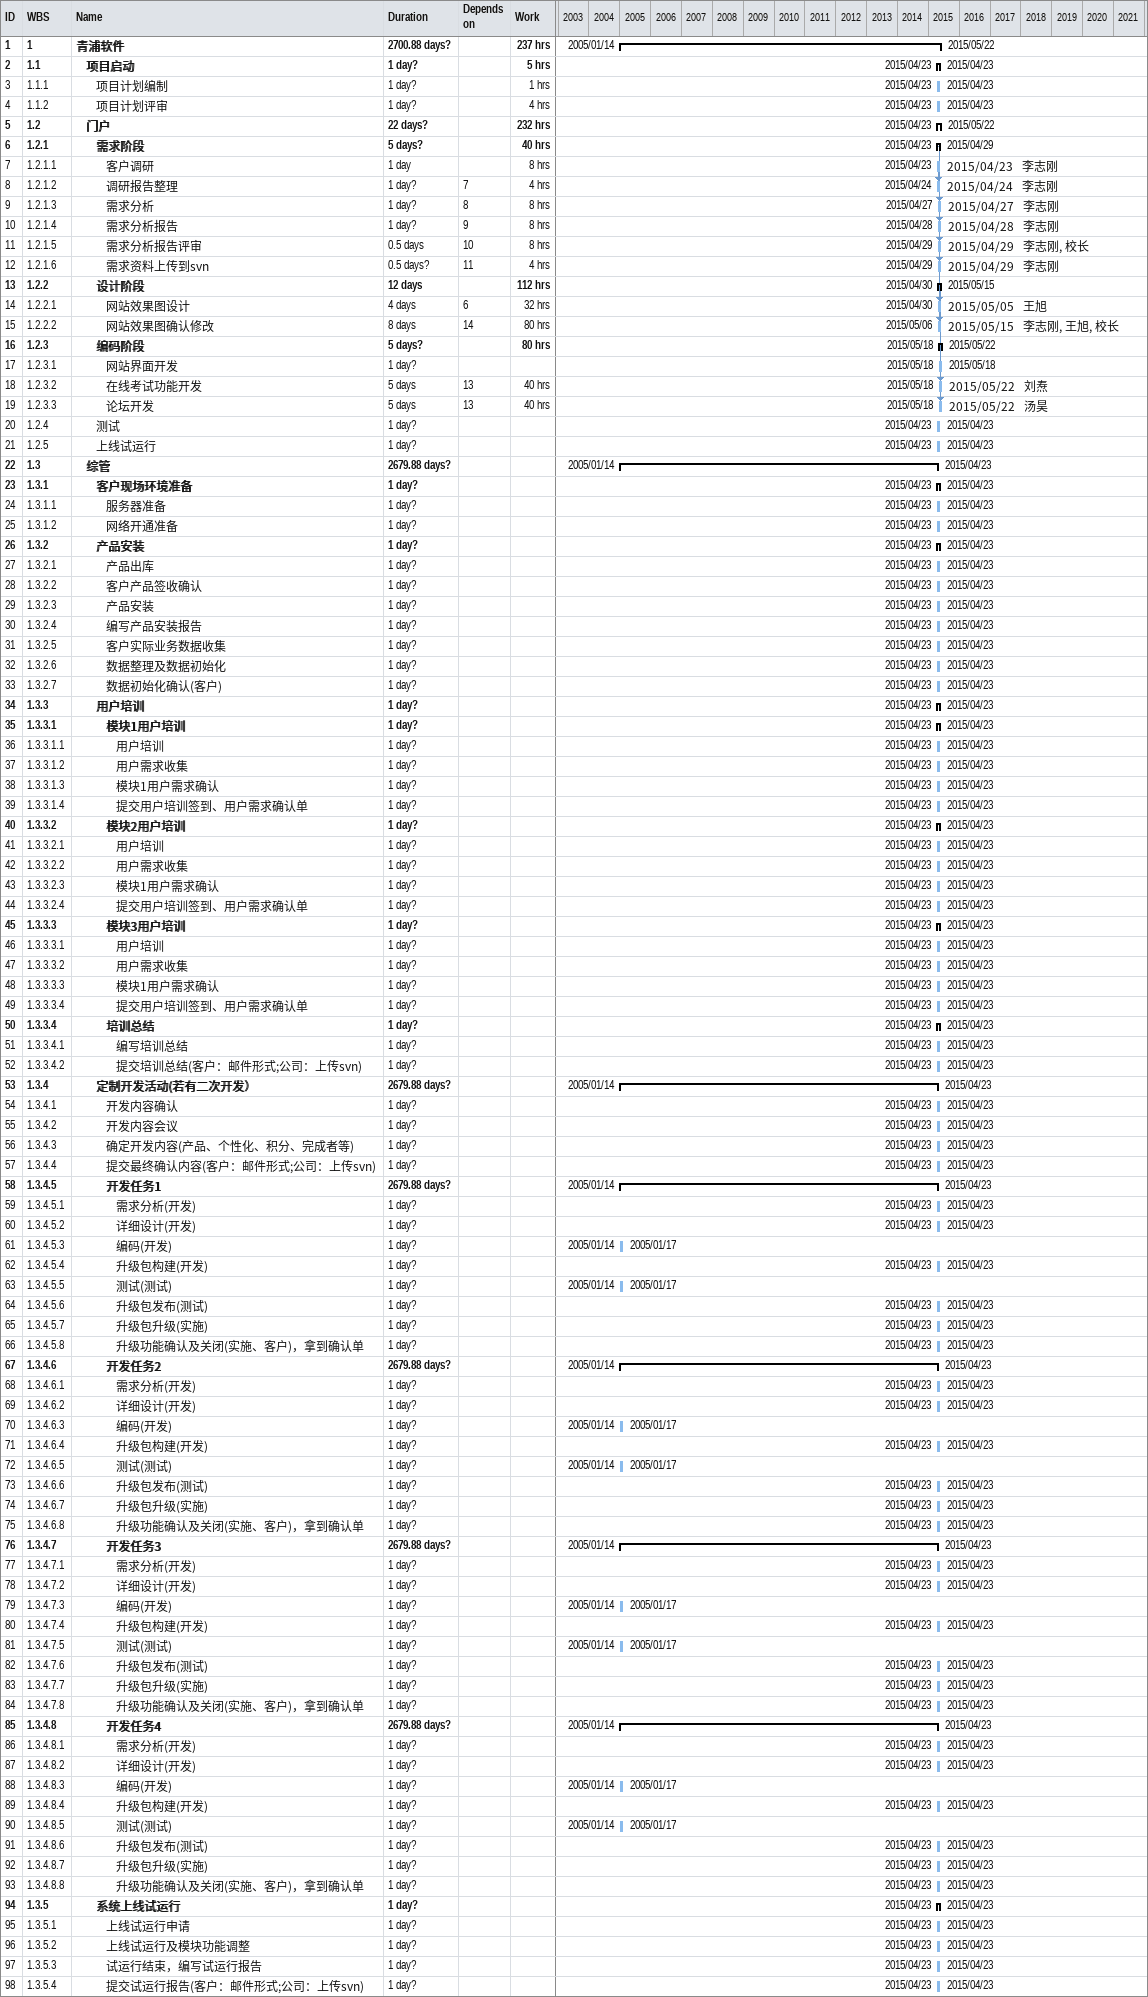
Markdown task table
| ID | WBS | Task | Duration | Start | Finish | Predecessors | Resources | Work (h) |
|---|---|---|---|---|---|---|---|---|
| 1 | 1 | **青浦软件** | 2700.88d? | 2005-01-14 | 2015-05-22 |  |  | 237 |
| 2 | 1.1 | **项目启动** | 1d? | 2015-04-23 | 2015-04-23 |  |  | 5 |
| 3 | 1.1.1 | 项目计划编制 | 1d? | 2015-04-23 | 2015-04-23 |  |  | 1 |
| 4 | 1.1.2 | 项目计划评审 | 1d? | 2015-04-23 | 2015-04-23 |  |  | 4 |
| 5 | 1.2 | **门户** | 22d? | 2015-04-23 | 2015-05-22 |  |  | 232 |
| 6 | 1.2.1 | **需求阶段** | 5d? | 2015-04-23 | 2015-04-29 |  |  | 40 |
| 7 | 1.2.1.1 | 客户调研 | 1d | 2015-04-23 | 2015-04-23 |  | 李志刚 | 8 |
| 8 | 1.2.1.2 | 调研报告整理 | 1d? | 2015-04-24 | 2015-04-24 | 7 | 李志刚 | 4 |
| 9 | 1.2.1.3 | 需求分析 | 1d? | 2015-04-27 | 2015-04-27 | 8 | 李志刚 | 8 |
| 10 | 1.2.1.4 | 需求分析报告 | 1d? | 2015-04-28 | 2015-04-28 | 9 | 李志刚 | 8 |
| 11 | 1.2.1.5 | 需求分析报告评审 | 0.5d | 2015-04-29 | 2015-04-29 | 10 | 李志刚, 校长 | 8 |
| 12 | 1.2.1.6 | 需求资料上传到svn | 0.5d? | 2015-04-29 | 2015-04-29 | 11 | 李志刚 | 4 |
| 13 | 1.2.2 | **设计阶段** | 12d | 2015-04-30 | 2015-05-15 |  |  | 112 |
| 14 | 1.2.2.1 | 网站效果图设计 | 4d | 2015-04-30 | 2015-05-05 | 6 | 王旭 | 32 |
| 15 | 1.2.2.2 | 网站效果图确认修改 | 8d | 2015-05-06 | 2015-05-15 | 14 | 李志刚, 王旭, 校长 | 80 |
| 16 | 1.2.3 | **编码阶段** | 5d? | 2015-05-18 | 2015-05-22 |  |  | 80 |
| 17 | 1.2.3.1 | 网站界面开发 | 1d? | 2015-05-18 | 2015-05-18 |  |  |  |
| 18 | 1.2.3.2 | 在线考试功能开发 | 5d | 2015-05-18 | 2015-05-22 | 13 | 刘焘 | 40 |
| 19 | 1.2.3.3 | 论坛开发 | 5d | 2015-05-18 | 2015-05-22 | 13 | 汤昊 | 40 |
| 20 | 1.2.4 | 测试 | 1d? | 2015-04-23 | 2015-04-23 |  |  |  |
| 21 | 1.2.5 | 上线试运行 | 1d? | 2015-04-23 | 2015-04-23 |  |  |  |
| 22 | 1.3 | **综管** | 2679.88d? | 2005-01-14 | 2015-04-23 |  |  |  |
| 23 | 1.3.1 | **客户现场环境准备** | 1d? | 2015-04-23 | 2015-04-23 |  |  |  |
| 24 | 1.3.1.1 | 服务器准备 | 1d? | 2015-04-23 | 2015-04-23 |  |  |  |
| 25 | 1.3.1.2 | 网络开通准备 | 1d? | 2015-04-23 | 2015-04-23 |  |  |  |
| 26 | 1.3.2 | **产品安装** | 1d? | 2015-04-23 | 2015-04-23 |  |  |  |
| 27 | 1.3.2.1 | 产品出库 | 1d? | 2015-04-23 | 2015-04-23 |  |  |  |
| 28 | 1.3.2.2 | 客户产品签收确认 | 1d? | 2015-04-23 | 2015-04-23 |  |  |  |
| 29 | 1.3.2.3 | 产品安装 | 1d? | 2015-04-23 | 2015-04-23 |  |  |  |
| 30 | 1.3.2.4 | 编写产品安装报告 | 1d? | 2015-04-23 | 2015-04-23 |  |  |  |
| 31 | 1.3.2.5 | 客户实际业务数据收集 | 1d? | 2015-04-23 | 2015-04-23 |  |  |  |
| 32 | 1.3.2.6 | 数据整理及数据初始化 | 1d? | 2015-04-23 | 2015-04-23 |  |  |  |
| 33 | 1.3.2.7 | 数据初始化确认(客户) | 1d? | 2015-04-23 | 2015-04-23 |  |  |  |
| 34 | 1.3.3 | **用户培训** | 1d? | 2015-04-23 | 2015-04-23 |  |  |  |
| 35 | 1.3.3.1 | **模块1用户培训** | 1d? | 2015-04-23 | 2015-04-23 |  |  |  |
| 36 | 1.3.3.1.1 | 用户培训 | 1d? | 2015-04-23 | 2015-04-23 |  |  |  |
| 37 | 1.3.3.1.2 | 用户需求收集 | 1d? | 2015-04-23 | 2015-04-23 |  |  |  |
| 38 | 1.3.3.1.3 | 模块1用户需求确认 | 1d? | 2015-04-23 | 2015-04-23 |  |  |  |
| 39 | 1.3.3.1.4 | 提交用户培训签到、用户需求确认单 | 1d? | 2015-04-23 | 2015-04-23 |  |  |  |
| 40 | 1.3.3.2 | **模块2用户培训** | 1d? | 2015-04-23 | 2015-04-23 |  |  |  |
| 41 | 1.3.3.2.1 | 用户培训 | 1d? | 2015-04-23 | 2015-04-23 |  |  |  |
| 42 | 1.3.3.2.2 | 用户需求收集 | 1d? | 2015-04-23 | 2015-04-23 |  |  |  |
| 43 | 1.3.3.2.3 | 模块1用户需求确认 | 1d? | 2015-04-23 | 2015-04-23 |  |  |  |
| 44 | 1.3.3.2.4 | 提交用户培训签到、用户需求确认单 | 1d? | 2015-04-23 | 2015-04-23 |  |  |  |
| 45 | 1.3.3.3 | **模块3用户培训** | 1d? | 2015-04-23 | 2015-04-23 |  |  |  |
| 46 | 1.3.3.3.1 | 用户培训 | 1d? | 2015-04-23 | 2015-04-23 |  |  |  |
| 47 | 1.3.3.3.2 | 用户需求收集 | 1d? | 2015-04-23 | 2015-04-23 |  |  |  |
| 48 | 1.3.3.3.3 | 模块1用户需求确认 | 1d? | 2015-04-23 | 2015-04-23 |  |  |  |
| 49 | 1.3.3.3.4 | 提交用户培训签到、用户需求确认单 | 1d? | 2015-04-23 | 2015-04-23 |  |  |  |
| 50 | 1.3.3.4 | **培训总结** | 1d? | 2015-04-23 | 2015-04-23 |  |  |  |
| 51 | 1.3.3.4.1 | 编写培训总结 | 1d? | 2015-04-23 | 2015-04-23 |  |  |  |
| 52 | 1.3.3.4.2 | 提交培训总结(客户：邮件形式;公司：上传svn) | 1d? | 2015-04-23 | 2015-04-23 |  |  |  |
| 53 | 1.3.4 | **定制开发活动(若有二次开发）** | 2679.88d? | 2005-01-14 | 2015-04-23 |  |  |  |
| 54 | 1.3.4.1 | 开发内容确认 | 1d? | 2015-04-23 | 2015-04-23 |  |  |  |
| 55 | 1.3.4.2 | 开发内容会议 | 1d? | 2015-04-23 | 2015-04-23 |  |  |  |
| 56 | 1.3.4.3 | 确定开发内容(产品、个性化、积分、完成者等) | 1d? | 2015-04-23 | 2015-04-23 |  |  |  |
| 57 | 1.3.4.4 | 提交最终确认内容(客户：邮件形式;公司：上传svn) | 1d? | 2015-04-23 | 2015-04-23 |  |  |  |
| 58 | 1.3.4.5 | **开发任务1** | 2679.88d? | 2005-01-14 | 2015-04-23 |  |  |  |
| 59 | 1.3.4.5.1 | 需求分析(开发) | 1d? | 2015-04-23 | 2015-04-23 |  |  |  |
| 60 | 1.3.4.5.2 | 详细设计(开发) | 1d? | 2015-04-23 | 2015-04-23 |  |  |  |
| 61 | 1.3.4.5.3 | 编码(开发) | 1d? | 2005-01-14 | 2005-01-17 |  |  |  |
| 62 | 1.3.4.5.4 | 升级包构建(开发) | 1d? | 2015-04-23 | 2015-04-23 |  |  |  |
| 63 | 1.3.4.5.5 | 测试(测试) | 1d? | 2005-01-14 | 2005-01-17 |  |  |  |
| 64 | 1.3.4.5.6 | 升级包发布(测试) | 1d? | 2015-04-23 | 2015-04-23 |  |  |  |
| 65 | 1.3.4.5.7 | 升级包升级(实施) | 1d? | 2015-04-23 | 2015-04-23 |  |  |  |
| 66 | 1.3.4.5.8 | 升级功能确认及关闭(实施、客户)，拿到确认单 | 1d? | 2015-04-23 | 2015-04-23 |  |  |  |
| 67 | 1.3.4.6 | **开发任务2** | 2679.88d? | 2005-01-14 | 2015-04-23 |  |  |  |
| 68 | 1.3.4.6.1 | 需求分析(开发) | 1d? | 2015-04-23 | 2015-04-23 |  |  |  |
| 69 | 1.3.4.6.2 | 详细设计(开发) | 1d? | 2015-04-23 | 2015-04-23 |  |  |  |
| 70 | 1.3.4.6.3 | 编码(开发) | 1d? | 2005-01-14 | 2005-01-17 |  |  |  |
| 71 | 1.3.4.6.4 | 升级包构建(开发) | 1d? | 2015-04-23 | 2015-04-23 |  |  |  |
| 72 | 1.3.4.6.5 | 测试(测试) | 1d? | 2005-01-14 | 2005-01-17 |  |  |  |
| 73 | 1.3.4.6.6 | 升级包发布(测试) | 1d? | 2015-04-23 | 2015-04-23 |  |  |  |
| 74 | 1.3.4.6.7 | 升级包升级(实施) | 1d? | 2015-04-23 | 2015-04-23 |  |  |  |
| 75 | 1.3.4.6.8 | 升级功能确认及关闭(实施、客户)，拿到确认单 | 1d? | 2015-04-23 | 2015-04-23 |  |  |  |
| 76 | 1.3.4.7 | **开发任务3** | 2679.88d? | 2005-01-14 | 2015-04-23 |  |  |  |
| 77 | 1.3.4.7.1 | 需求分析(开发) | 1d? | 2015-04-23 | 2015-04-23 |  |  |  |
| 78 | 1.3.4.7.2 | 详细设计(开发) | 1d? | 2015-04-23 | 2015-04-23 |  |  |  |
| 79 | 1.3.4.7.3 | 编码(开发) | 1d? | 2005-01-14 | 2005-01-17 |  |  |  |
| 80 | 1.3.4.7.4 | 升级包构建(开发) | 1d? | 2015-04-23 | 2015-04-23 |  |  |  |
| 81 | 1.3.4.7.5 | 测试(测试) | 1d? | 2005-01-14 | 2005-01-17 |  |  |  |
| 82 | 1.3.4.7.6 | 升级包发布(测试) | 1d? | 2015-04-23 | 2015-04-23 |  |  |  |
| 83 | 1.3.4.7.7 | 升级包升级(实施) | 1d? | 2015-04-23 | 2015-04-23 |  |  |  |
| 84 | 1.3.4.7.8 | 升级功能确认及关闭(实施、客户)，拿到确认单 | 1d? | 2015-04-23 | 2015-04-23 |  |  |  |
| 85 | 1.3.4.8 | **开发任务4** | 2679.88d? | 2005-01-14 | 2015-04-23 |  |  |  |
| 86 | 1.3.4.8.1 | 需求分析(开发) | 1d? | 2015-04-23 | 2015-04-23 |  |  |  |
| 87 | 1.3.4.8.2 | 详细设计(开发) | 1d? | 2015-04-23 | 2015-04-23 |  |  |  |
| 88 | 1.3.4.8.3 | 编码(开发) | 1d? | 2005-01-14 | 2005-01-17 |  |  |  |
| 89 | 1.3.4.8.4 | 升级包构建(开发) | 1d? | 2015-04-23 | 2015-04-23 |  |  |  |
| 90 | 1.3.4.8.5 | 测试(测试) | 1d? | 2005-01-14 | 2005-01-17 |  |  |  |
| 91 | 1.3.4.8.6 | 升级包发布(测试) | 1d? | 2015-04-23 | 2015-04-23 |  |  |  |
| 92 | 1.3.4.8.7 | 升级包升级(实施) | 1d? | 2015-04-23 | 2015-04-23 |  |  |  |
| 93 | 1.3.4.8.8 | 升级功能确认及关闭(实施、客户)，拿到确认单 | 1d? | 2015-04-23 | 2015-04-23 |  |  |  |
| 94 | 1.3.5 | **系统上线试运行** | 1d? | 2015-04-23 | 2015-04-23 |  |  |  |
| 95 | 1.3.5.1 | 上线试运行申请 | 1d? | 2015-04-23 | 2015-04-23 |  |  |  |
| 96 | 1.3.5.2 | 上线试运行及模块功能调整 | 1d? | 2015-04-23 | 2015-04-23 |  |  |  |
| 97 | 1.3.5.3 | 试运行结束，编写试运行报告 | 1d? | 2015-04-23 | 2015-04-23 |  |  |  |
| 98 | 1.3.5.4 | 提交试运行报告(客户：邮件形式;公司：上传svn) | 1d? | 2015-04-23 | 2015-04-23 |  |  |  |
